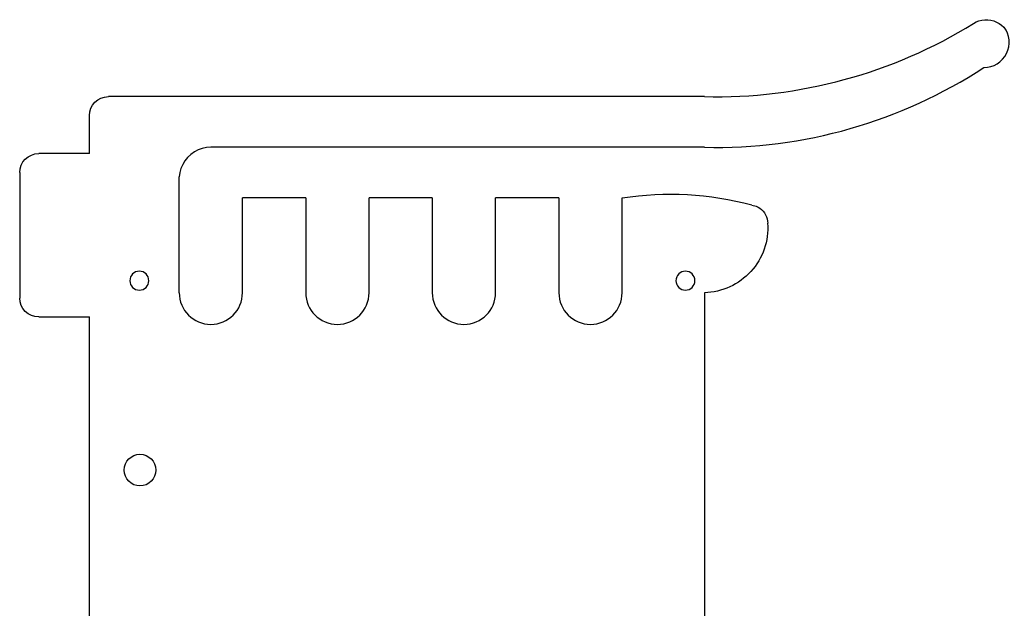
# Model space of a CAD drawing. Header units: millimetres. Extents: x -658 to 1307, y -81 to 472.
# Drawn here: x -238.4 to -82.1, y 115.1 to 208.3 of the extents above; entities that cross this region are included whole.
import ezdxf

# ---------------------------------------------------------------- set-up
doc = ezdxf.new("R2010")
doc.units = ezdxf.units.MM
doc.layers.get('0').update_dxf_attribs({"true_color": 0xffffff})

# ---------------------------------------------------------------- blocks, each defined once
blk = doc.blocks.new('Group_44')
for p, q in [((141.04, 110.99), (141.52, 111.05)), ((141.52, 111.05), (141.99, 111.05)), ((141.99, 111.05), (142.46, 110.99)), ((139.72, 110.48), (140.14, 110.7)), ((140.14, 110.7), (140.58, 110.88)), ((140.58, 110.88), (141.04, 110.99)), ((142.46, 110.99), (142.93, 110.87)), ((142.93, 110.87), (143.37, 110.69)), ((143.37, 110.69), (143.79, 110.47)), ((143.79, 110.47), (144.18, 110.19)), ((144.18, 110.19), (144.52, 109.87)), ((97.2, 98.89), (3, 98.89, 0)), ((0, 89.89, 0), (0, 95.89, 0)), ((17.85, 90.7), (17.2, 90.47)), ((18.52, 90.84), (17.85, 90.7)), ((19.2, 90.89), (18.52, 90.84)), ((97.2, 90.89), (19.2, 90.89)), ((0, 89.89, 0), (-8, 89.89, 0)), ((15.53, 89.29), (15.1, 88.76)), ((16.03, 89.76), (15.53, 89.29)), ((16.59, 90.16), (16.03, 89.76)), ((17.2, 90.47), (16.59, 90.16)), ((14.75, 88.18), (14.47, 87.55)), ((15.1, 88.76), (14.75, 88.18)), ((-11, 86.89, 0), (-11, 67.06, 0)), ((14.29, 86.89), (14.2, 86.21)), ((14.2, 67.89), (14.2, 86.21)), ((14.47, 87.55), (14.29, 86.89)), ((34.2, 82.89), (24.2, 82.89)), ((24.2, 67.89), (24.2, 82.89)), ((34.2, 82.89), (34.2, 67.89)), ((44.2, 67.89), (44.2, 82.89)), ((54.2, 82.89), (44.2, 82.89)), ((54.2, 82.89), (54.2, 67.89)), ((74.2, 82.89), (64.2, 82.89)), ((64.2, 67.89), (64.2, 82.89)), ((74.2, 82.89), (74.2, 67.89)), ((84.2, 67.89), (84.2, 82.89)), ((104.7, 81.76), (105.37, 81.58)), ((105.37, 81.58), (105.68, 81.43)), ((105.68, 81.43), (105.97, 81.25)), ((105.97, 81.25), (106.24, 81.03)), ((106.24, 81.03), (106.48, 80.79)), ((106.48, 80.79), (106.69, 80.51)), ((106.69, 80.51), (106.87, 80.22)), ((106.87, 80.22), (107.01, 79.9)), ((107.01, 79.9), (107.11, 79.57)), ((107.11, 79.57), (107.18, 79.23)), ((107.18, 79.23), (107.2, 78.89)), ((97.2, 67.89), (97.2, -43.81, 0)), ((-8, 64.06, 0), (0, 64.06, 0)), ((0, -10.31, 0), (0, 64.06, 0))]:
    blk.add_line(p, q)
at = {"extrusion": (-1.5873e-06, 4.38328e-06, -1)}
for centre in [(-7.9, 69.8, 0), (-94.2, 69.8, 0)]:
    blk.add_circle(centre, 1.5, dxfattribs=at)
blk.add_circle((8, 39.85, 0), 2.5)
for centre, radius, start, end in [((99.02, 176.16), 77.29, 268.6511, 301.7841), ((141.37, 107.5), 4, 270, 36.8288), ((99.02, 168.16), 77.29, 268.6511, 303.2247), ((19.2, 67.89), 5, 180, 0), ((39.2, 67.89), 5, 180, 0), ((59.2, 67.89), 5, 180, 360), ((79.2, 67.89), 5, 180, 360)]:
    blk.add_arc(centre, radius, start, end)
at = {"extrusion": (0, 0, -1)}
for centre, start, end in [((-3, 95.89, 0), 0, 90), ((8, 86.89, 0), 360, 90), ((8, 67.06, 0), 270, 0)]:
    blk.add_arc(centre, 3, start, end, dxfattribs=at)
at = {"extrusion": (2.14979e-16, -2.01196e-15, -1)}
blk.add_arc((-91.83, 34.65), 48.84, 81.0081, 105.2741, dxfattribs=at)
at = {"extrusion": (-6.13522e-16, 9.43206e-16, -1)}
blk.add_arc((-96.92, 78.18), 10.3, 176.0794, 268.468, dxfattribs=at)

msp = doc.modelspace()

# ---------------------------------------------------------------- block references
msp.add_blockref('Group_44', (-227.43, 97.22, 0))

doc.saveas('drawing.dxf')
